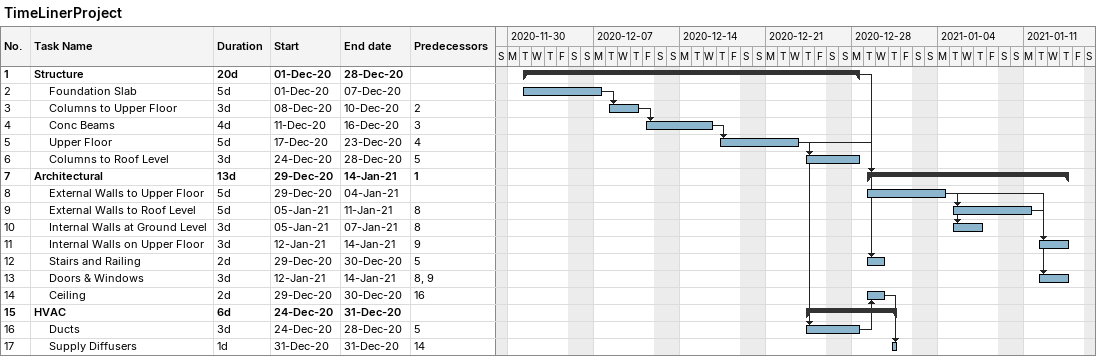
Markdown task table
TimeLinerProject

| ID | Level | Task | Duration | Start | Finish | Predecessors |
|---|---|---|---|---|---|---|
| 1 | 1 | **Structure** | 20d | 2020-12-01 | 2020-12-28 |  |
| 2 | 2 | Foundation Slab | 5d | 2020-12-01 | 2020-12-07 |  |
| 3 | 2 | Columns to Upper Floor | 3d | 2020-12-08 | 2020-12-10 | 2 |
| 4 | 2 | Conc Beams | 4d | 2020-12-11 | 2020-12-16 | 3 |
| 5 | 2 | Upper Floor | 5d | 2020-12-17 | 2020-12-23 | 4 |
| 6 | 2 | Columns to Roof Level | 3d | 2020-12-24 | 2020-12-28 | 5 |
| 7 | 1 | **Architectural** | 13d | 2020-12-29 | 2021-01-14 | 1 |
| 8 | 2 | External Walls to Upper Floor | 5d | 2020-12-29 | 2021-01-04 |  |
| 9 | 2 | External Walls to Roof Level | 5d | 2021-01-05 | 2021-01-11 | 8 |
| 10 | 2 | Internal Walls at Ground Level | 3d | 2021-01-05 | 2021-01-07 | 8 |
| 11 | 2 | Internal Walls on Upper Floor | 3d | 2021-01-12 | 2021-01-14 | 9 |
| 12 | 2 | Stairs and Railing | 2d | 2020-12-29 | 2020-12-30 | 5 |
| 13 | 2 | Doors & Windows | 3d | 2021-01-12 | 2021-01-14 | 8, 9 |
| 14 | 2 | Ceiling | 2d | 2020-12-29 | 2020-12-30 | 16 |
| 15 | 1 | **HVAC** | 6d | 2020-12-24 | 2020-12-31 |  |
| 16 | 2 | Ducts | 3d | 2020-12-24 | 2020-12-28 | 5 |
| 17 | 2 | Supply Diffusers | 1d | 2020-12-31 | 2020-12-31 | 14 |
